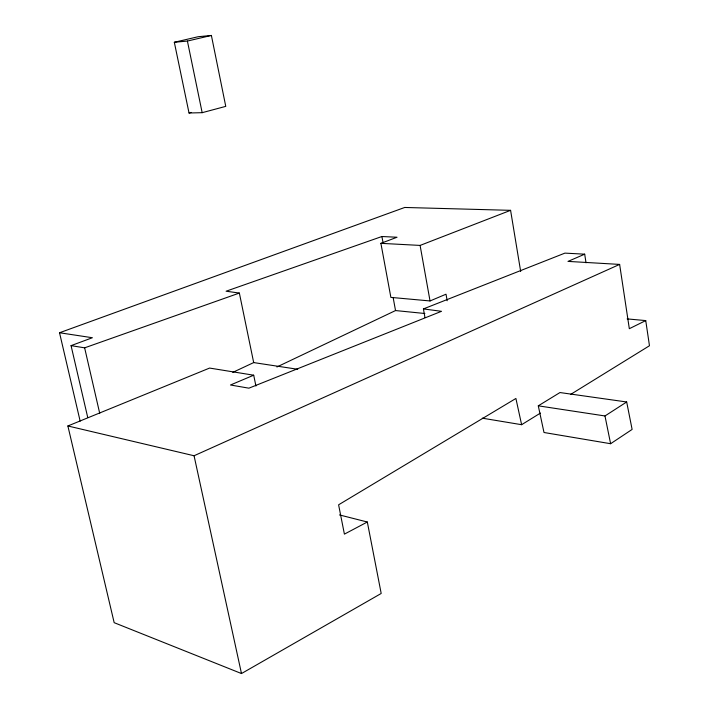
<?xml version="1.0" encoding="UTF-8"?>
<svg xmlns="http://www.w3.org/2000/svg" width="709" height="709" viewBox="0 0 709 709"><rect width="100%" height="100%" fill="white"/><g stroke="black" fill="none" stroke-linecap="round" stroke-linejoin="round"><path stroke-width="1.06" d="M610.609 443.719L632.118 429.424L626.676 401.976L559.977 392.547L538.282 405.832L543.998 432.499L610.609 443.719L604.981 415.961L626.676 401.976M482.297 418.177L521.62 424.7L540.418 413.09M570.506 394.505L649.471 345.744L645.739 320.592L627.137 318.899M255.931 386.024L253.698 375.203L209.598 368.068L67.878 425.967L114.167 622.67L241.485 673.55L381.194 593.468L367.324 522.01L339.443 514.92M367.324 522.01L344.406 534.134L338.601 504.808L515.904 398.467L521.62 424.7M645.739 320.592L629.326 328.701L619.631 264.413L567.998 261.399L584.686 254.177L586.033 262.835M276.909 366.97L395.533 310.56L424.868 313.502M232.756 372.393L253.689 362.583L297.718 369.274M67.878 425.967L194.062 455.754L619.631 264.413M253.698 375.203L230.478 384.996L248.894 388.178L441.503 311.313L423.415 308.92L424.966 317.552M253.689 362.583L239.358 293.065L226.1 291.213L381.903 236.514L397.022 237.24L380.901 243.338L390.872 297.39L430.035 300.953L446.023 294.208L447.175 300.749M423.415 308.92L564.922 253.122L584.686 254.177M380.901 243.338L420.1 245.42L510.586 210.334L520.681 271.476M87.756 417.574L71.06 345.637L92.374 337.732L59.529 332.751L80.152 421.137M59.529 332.751L404.733 207.462L510.586 210.334M71.06 345.637L84.637 347.835L239.358 293.065M202.171 112.678L225.763 106.368L211.388 35.45L198.148 36.726L174.325 42.274L189.028 112.997L202.171 112.678L187.406 41.06L174.325 42.274M189.028 112.997L191.164 112.43M187.406 41.06L211.388 35.45M538.282 405.832L604.981 415.961M84.637 347.835L99.712 413.312M194.062 455.754L241.485 673.55M381.903 236.514L383.099 243.045M393.132 297.496L395.533 310.56M420.1 245.42L430.035 300.953"/></g></svg>
